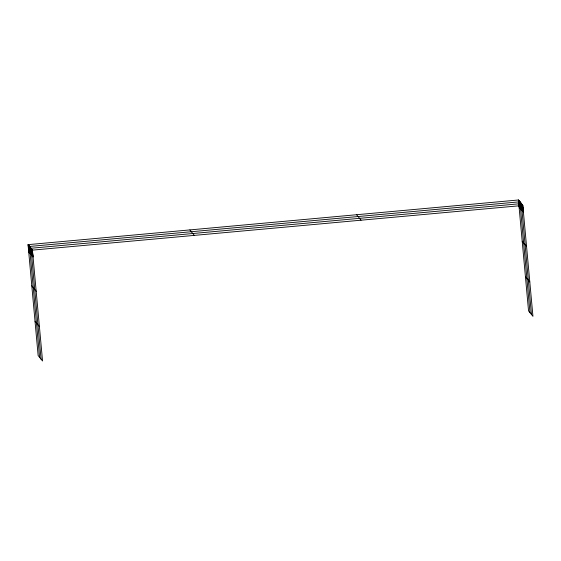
<?xml version="1.0" encoding="UTF-8"?>
<svg xmlns="http://www.w3.org/2000/svg" width="561" height="561" viewBox="0 0 561 561"><rect width="100%" height="100%" fill="white"/><g stroke="black" fill="none" stroke-linecap="round" stroke-linejoin="round"><path stroke-width="0.84" d="M28.05 244.652L518.441 199.989L522.859 205.459L32.461 250.129L28.05 244.652L38.141 355.541L42.559 361.011L32.412 250.059M519.065 206.806L523.476 212.282M522.193 241.153L526.604 246.623M525.412 276.531L529.822 282.008M356.614 214.73L361.032 220.2M189.877 229.912L194.295 235.389M28.674 251.475L33.085 256.945M31.795 285.815L36.213 291.285M35.013 321.201L39.431 326.67M522.803 205.396L532.95 316.348L528.539 310.871L518.441 199.989M522.642 205.193L523.371 212.149M522.536 205.06L523.21 211.946M522.375 204.863L523.104 211.813M522.27 204.73L522.943 211.616M522.109 204.527L522.838 211.483M522.003 204.393L522.677 211.28M521.891 204.267L522.564 211.153M521.73 204.064L522.459 211.02M521.625 203.931L522.298 210.817M521.464 203.734L522.193 210.684M531.449 314.49L521.358 203.601L30.96 248.264L41.058 359.152M521.197 203.398L521.926 210.354M521.085 203.264L521.765 210.151M520.924 203.061L521.653 210.017M520.818 202.928L521.492 209.814M520.657 202.731L521.386 209.681M520.545 202.598L521.225 209.484M520.44 202.465L521.113 209.351M520.278 202.262L521.008 209.218M520.173 202.128L520.846 209.015M520.012 201.925L520.734 208.881M529.991 312.68L519.9 201.792L29.509 246.461L39.6 357.343M519.738 201.595L520.468 208.545M519.633 201.462L520.306 208.348M519.472 201.259L520.201 208.215M519.36 201.126L520.033 208.012M519.198 200.922L519.928 207.879M519.093 200.789L519.767 207.675M518.981 200.656L519.661 207.542M518.82 200.452L519.549 207.409M518.715 200.319L519.388 207.205M518.553 200.123L519.283 207.072M32.307 249.925L32.98 256.812M32.194 249.792L32.868 256.679M32.033 249.596L32.762 256.545M31.928 249.463L32.601 256.349M31.767 249.259L32.496 256.216M31.661 249.126L32.335 256.012M31.5 248.93L32.229 255.879M31.395 248.796L32.068 255.683M31.234 248.6L31.956 255.55M31.121 248.467L31.802 255.353M30.855 248.13L31.528 255.017M30.694 247.934L31.423 254.883M30.589 247.794L31.262 254.68M30.476 247.66L31.15 254.547M30.315 247.464L31.044 254.414M30.21 247.331L30.883 254.217M30.049 247.128L30.778 254.084M29.936 246.994L30.61 253.881M29.775 246.791L30.504 253.747M29.67 246.658L30.343 253.544M29.396 246.328L30.077 253.214M29.235 246.125L29.964 253.081M29.13 245.991L29.803 252.878M29.018 245.858L29.698 252.745M28.856 245.655L29.586 252.611M28.751 245.522L29.424 252.408M28.59 245.325L29.319 252.275M28.485 245.185L29.158 252.071M28.316 244.989L29.046 251.938M28.211 244.855L28.884 251.742"/></g></svg>
